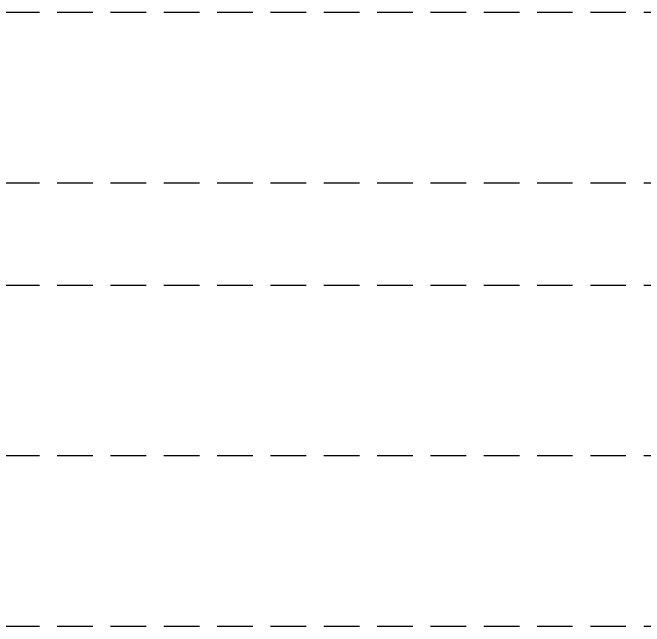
# Model space of a CAD drawing. Header units: millimetres. Extents: x 1066295 to 1300022, y -5734212 to -5454663.
# Drawn here: x 1124817 to 1135926, y -5495993 to -5485193 of the extents above; entities that cross this region are included whole.
import ezdxf

# ---------------------------------------------------------------- set-up
doc = ezdxf.new("R2010")
doc.units = ezdxf.units.MM
doc.header["$LTSCALE"] = 1000
doc.header["$MEASUREMENT"] = 0
doc.linetypes.add('AUDIT_D_120904163729-0', pattern=[0])
doc.linetypes.add('T9_PROFILE SECTIONS$0$HIDDEN2', pattern=[0.1875, 0.125, -0.0625])
doc.layers.get('0').update_dxf_attribs({"linetype": 'AUDIT_D_120904163729-0'})
doc.layers.add('T9_PROFILE SECTIONS$0$LEVEL', color=7, linetype='Continuous')

# ---------------------------------------------------------------- blocks, each defined once
blk = doc.blocks.new('T9_PROFILE SECTIONS')
at = {"layer": 'T9_PROFILE SECTIONS$0$LEVEL', "color": 8, "linetype": 'T9_PROFILE SECTIONS$0$HIDDEN2', "ltscale": 5}
for p, q in [((1261097.5948, -5482795.054, -0.01), (1103452.4742, -5482795.054, -0.01)), ((1261097.5948, -5490595.054, -0.01), (1103452.4742, -5490595.054, -0.01)), ((1261097.5948, -5493595.054, -0.01), (1103452.4742, -5493595.054, -0.01))]:
    blk.add_line(p, q, dxfattribs=at)
at = {"layer": 'T9_PROFILE SECTIONS$0$LEVEL', "color": 1, "linetype": 'T9_PROFILE SECTIONS$0$HIDDEN2', "ltscale": 5}
for p, q in [((1261097.5948, -5485795.054, -0.01), (1103452.4742, -5485795.054, -0.01)), ((1261097.5948, -5487595.054, -0.01), (1103452.4742, -5487595.054, -0.01))]:
    blk.add_line(p, q, dxfattribs=at)

msp = doc.modelspace()

# ---------------------------------------------------------------- block references
at = {"linetype": 'ByBlock'}
msp.add_blockref('T9_PROFILE SECTIONS', (-1745, -2398, 0), dxfattribs=at)

doc.saveas('drawing.dxf')
